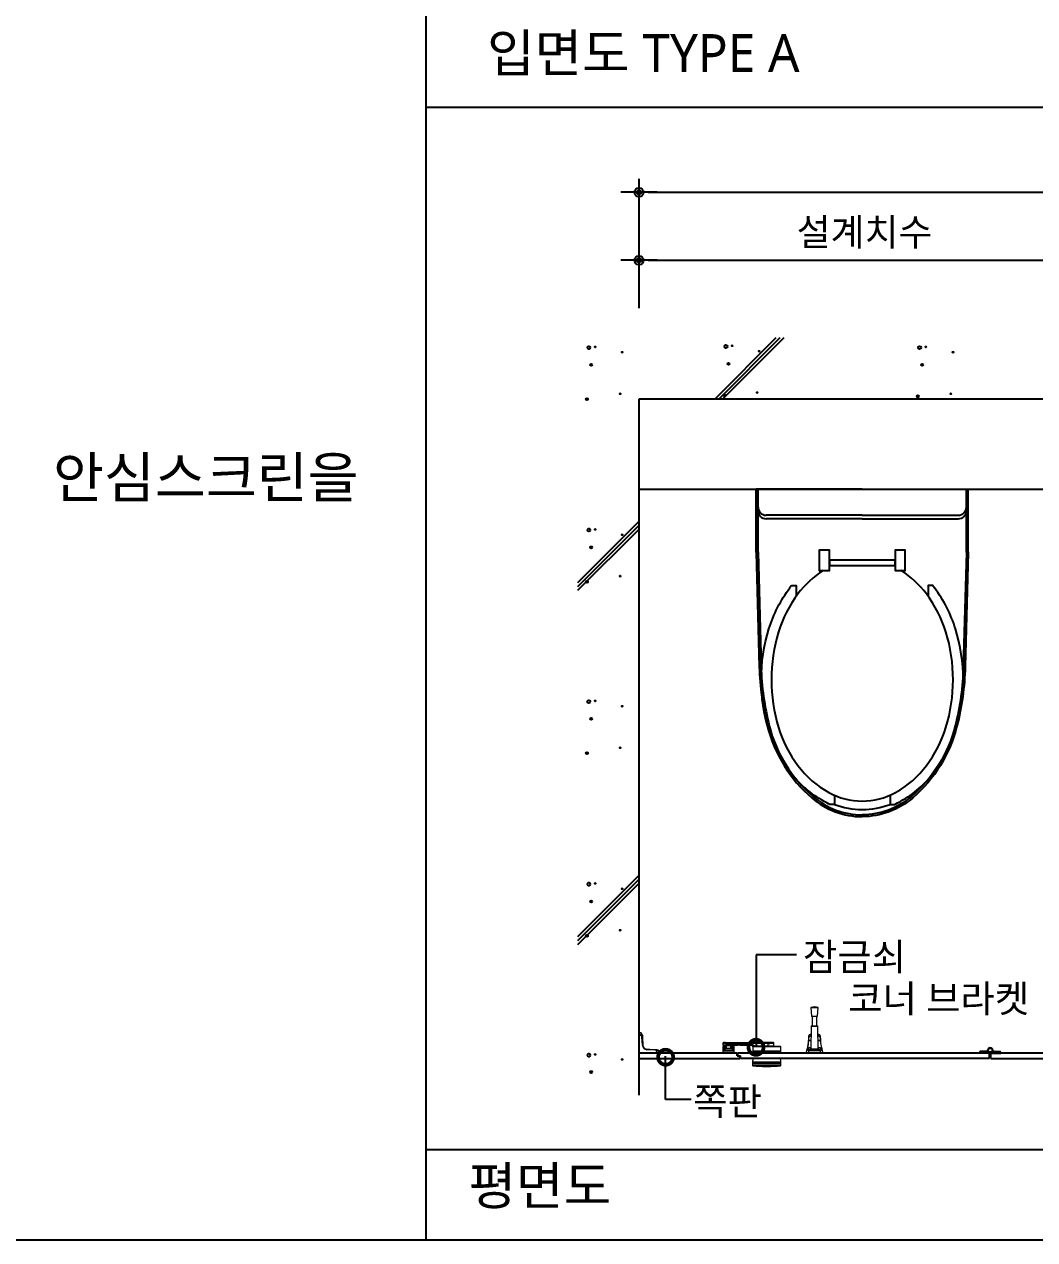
# Model space of a CAD drawing. Extents: x -255 to 8105, y -176 to 5714.
# Drawn here: x 2040 to 3160, y 2769 to 4116 of the extents above; entities that cross this region are included whole.
import ezdxf
from ezdxf.enums import TextEntityAlignment as Align

# ---------------------------------------------------------------- set-up
doc = ezdxf.new("R2010")
doc.units = 0
doc.header["$LTSCALE"] = 30
doc.layers.get('0').update_dxf_attribs({"linetype": 'CONTINUOUS'})
for name, color, linetype in [('0_toilet', 6, 'CONTINUOUS'), ('DIM', 7, 'CONTINUOUS'), ('jac text', 7, 'CONTINUOUS'), ('TIT', 3, 'CONTINUOUS'), ('경첩', 4, 'CONTINUOUS'), ('문자', 3, 'CONTINUOUS'), ('부자재', 4, 'CONTINUOUS'), ('옷걸이', 4, 'CONTINUOUS'), ('잠금쇠(회전형)', 4, 'CONTINUOUS'), ('치수', 1, 'CONTINUOUS'), ('해치', 8, 'CONTINUOUS')]:
    doc.layers.add(name, color=color, linetype=linetype)
doc.styles.add('MtXpl_Gulim', font='', dxfattribs={"height": 0.2})
doc.styles.add('돋움', font='malgun.ttf')
doc.styles.get('MtXpl_Gulim').set_extended_font_data('Gulim')

# ---------------------------------------------------------------- blocks, each defined once
blk = doc.blocks.new('_DOTSMALL')
at = {"color": 0, "linetype": 'ByBlock', "const_width": 0.5}
blk.add_lwpolyline([(-0.0625, 0, 1), (0.0625, 0, 1)], format="xyb", close=True, dxfattribs=at)
blk = doc.blocks.new('A$C63EC304E')
at = {"layer": '치수', "color": 1, "xscale": 2.5, "yscale": 2.5, "zscale": 2.5, "rotation": 234.3098741996962}
blk.add_blockref('_DOTSMALL', (0.31, 0.31), dxfattribs=at)
blk = doc.blocks.new('A$C2BC9653E')
at = {"layer": '치수', "xscale": 0.3333333333333333, "yscale": 0.3333333333333333, "zscale": 0.3333333333333333}
blk.add_blockref('A$C63EC304E', (0, 0), dxfattribs=at)
blk = doc.blocks.new('A$C7FC71301')
at = {"layer": '치수', "rotation": 180}
blk.add_blockref('A$C2BC9653E', (0.208, 0.208), dxfattribs=at)
blk = doc.blocks.new('A$C4A20372B')
at = {"layer": '치수'}
blk.add_blockref('A$C7FC71301', (0, 0), dxfattribs=at)
blk = doc.blocks.new('A$C566469F5')
at = {"layer": '치수'}
blk.add_blockref('A$C4A20372B', (0, 0), dxfattribs=at)
blk = doc.blocks.new('A$C7E317CD4')
at = {"layer": '해치', "xscale": 2, "yscale": 2, "zscale": 2}
blk.add_blockref('A$C566469F5', (0, 0), dxfattribs=at)
blk = doc.blocks.new('A$C601D7F27')
at = {"layer": '치수'}
blk.add_blockref('A$C7E317CD4', (0, 0), dxfattribs=at)
blk = doc.blocks.new('DIMDOT')
at = {"linetype": 'Continuous'}
blk.add_line((-2, 0), (2, 0), dxfattribs=at)
for radius in [0.5, 0.25]:
    blk.add_circle((0, 0), radius, dxfattribs=at)
blk = doc.blocks.new('UNI-01', base_point=(7634, 7239))
at = {"color": 8}
for p, q in [((10119.3, 10008), (10119.3, 12777.2)), ((10119.3, 11262.9), (13467.1, 11262.9)), ((10119.3, 10108), (12081.9, 10108)), ((7682.6, 10008), (13467.1, 10008))]:
    blk.add_line(p, q, dxfattribs=at)
for p, q in [((10355.4, 10168.1), (10355.4, 10939.8)), ((10355.4, 10939.8), (11855.4, 10939.8)), ((10355.4, 10839.8), (11855.4, 10839.8))]:
    blk.add_line(p, q)
at = {"layer": '0_toilet'}
for p, q in [((10464.2, 10214.8), (10355.4, 10214.8)), ((10464.2, 10211.8), (10464.2, 10214.8)), ((10464.2, 10211.8), (10468, 10211.8)), ((10743.9, 10214.8), (10465, 10214.8)), ((10465, 10211.8), (10465, 10214.8)), ((10467.2, 10208.8), (10467.2, 10211.8)), ((10468, 10208.8), (10468, 10211.8)), ((10743.9, 10208.8), (10743.9, 10214.8)), ((10969.3, 10214.8), (10745.4, 10214.8)), ((10745.4, 10208.8), (10745.4, 10214.8)), ((10355.4, 10208.8), (10467.2, 10208.8)), ((10743.9, 10208.8), (10468, 10208.8)), ((10745.4, 10208.8), (10972.3, 10208.8))]:
    blk.add_line(p, q, dxfattribs=at)
at = {"layer": 'DIM', "ltscale": 10}
for p, q in [((10355.4, 11040.3), (10355.4, 11183.7)), ((10365.4, 11168.7), (11845.4, 11168.7)), ((10355.4, 11040.3), (10355.4, 11108.4)), ((10365.4, 11093.4), (10845.4, 11093.4))]:
    blk.add_line(p, q, dxfattribs=at)
at = {"layer": '경첩', "color": 4, "linetype": 'Continuous', "lineweight": 15}
for p, q in [((10355.4, 10237.3), (10356.5, 10237.3)), ((10355.4, 10237.1), (10355.4, 10237.3)), ((10355.4, 10234.9), (10355.4, 10237.1)), ((10356.5, 10237.1), (10355.4, 10237.1)), ((10356.5, 10237.1), (10356.5, 10237.3)), ((10356.6, 10234.9), (10355.4, 10234.9)), ((10355.4, 10234.8), (10356.6, 10234.8)), ((10355.4, 10234.6), (10355.4, 10234.8)), ((10356.6, 10234.6), (10355.4, 10234.6)), ((10355.4, 10234.6), (10355.4, 10216.3)), ((10356.6, 10234.8), (10356.6, 10234.9)), ((10356.6, 10234.8), (10356.6, 10234.6)), ((10358.7, 10233.6), (10358.6, 10235.1)), ((10358.6, 10235.1), (10358.7, 10235.1)), ((10358.7, 10235.1), (10358.7, 10235.1)), ((10358.7, 10235.1), (10358.7, 10235.1)), ((10358.7, 10235.1), (10358.8, 10235.1)), ((10359.1, 10223.6), (10358.7, 10232.6)), ((10358.8, 10232.6), (10358.7, 10232.6)), ((10358.8, 10235.1), (10358.8, 10235.1)), ((10358.8, 10235.1), (10358.8, 10235.1)), ((10358.8, 10235.1), (10358.9, 10235.1)), ((10358.9, 10232.6), (10358.8, 10232.6)), ((10358.8, 10232.6), (10358.8, 10232.6)), ((10358.9, 10235.1), (10359, 10232.6)), ((10358.9, 10235.1), (10358.9, 10235.1)), ((10359, 10234.6), (10358.9, 10234.4)), ((10359.2, 10234), (10358.9, 10233.7)), ((10359, 10232.6), (10358.9, 10232.6)), ((10358.9, 10232.6), (10358.9, 10232.6)), ((10358.9, 10232.6), (10358.9, 10232.6)), ((10359.1, 10234.6), (10359, 10234.6)), ((10359, 10232.6), (10359.4, 10223.6)), ((10359, 10232.6), (10359, 10232.6)), ((10359, 10232.6), (10359, 10232.6)), ((10359.3, 10231.3), (10359, 10231)), ((10359.1, 10234.5), (10359.1, 10234.6)), ((10359.1, 10234.6), (10359.1, 10234.6)), ((10359.1, 10234.6), (10359.1, 10234.6)), ((10359.1, 10234.6), (10359.1, 10234.6)), ((10359.1, 10234.5), (10359.1, 10234.5)), ((10359.1, 10234.5), (10359.1, 10234.5)), ((10359.1, 10234.5), (10359.1, 10234.5)), ((10359.1, 10234.5), (10359.1, 10234.4)), ((10359.1, 10234.4), (10359.1, 10234.3)), ((10359.1, 10234.3), (10359.2, 10234.1)), ((10359.3, 10230.6), (10359.1, 10230.4)), ((10359.3, 10230.3), (10359.1, 10230)), ((10359.4, 10229.6), (10359.1, 10229.4)), ((10359.4, 10229.3), (10359.1, 10229)), ((10359.2, 10223.6), (10359.1, 10223.6)), ((10359.2, 10234.1), (10359.2, 10234)), ((10359.2, 10234), (10359.3, 10231.3)), ((10359.3, 10223.6), (10359.2, 10223.6)), ((10359.2, 10223.6), (10359.2, 10223.6)), ((10359.3, 10231.3), (10359.3, 10231.2)), ((10359.3, 10231.2), (10359.3, 10231)), ((10359.3, 10231), (10359.3, 10230.9)), ((10359.3, 10230.9), (10359.3, 10230.8)), ((10359.3, 10230.8), (10359.3, 10230.7)), ((10359.3, 10230.7), (10359.3, 10230.7)), ((10359.3, 10230.7), (10359.3, 10230.6)), ((10359.3, 10230.6), (10359.3, 10230.6)), ((10359.3, 10230.3), (10359.4, 10229.6)), ((10359.5, 10226.4), (10359.3, 10226.1)), ((10359.5, 10226.4), (10359.3, 10226.1)), ((10359.5, 10226), (10359.3, 10225.7)), ((10359.5, 10225.7), (10359.3, 10225.5)), ((10359.4, 10223.6), (10359.3, 10223.6)), ((10359.3, 10223.6), (10359.3, 10223.6)), ((10359.4, 10229.3), (10359.5, 10226.4)), ((10359.6, 10224.8), (10359.4, 10224.6)), ((10359.6, 10224.7), (10359.4, 10224.5)), ((10359.6, 10224.4), (10359.4, 10224.1)), ((10359.6, 10224.3), (10359.4, 10224)), ((10359.4, 10223.6), (10359.4, 10223.6)), ((10359.4, 10223.6), (10359.4, 10223.6)), ((10359.4, 10223.6), (10359.4, 10223.6)), ((10359.7, 10223.4), (10359.4, 10223.1)), ((10359.5, 10226.4), (10359.5, 10226)), ((10359.5, 10226.4), (10359.5, 10226.4)), ((10359.5, 10226.4), (10359.5, 10226.4)), ((10359.5, 10226), (10359.5, 10225.9)), ((10359.5, 10225.9), (10359.5, 10225.8)), ((10359.5, 10225.8), (10359.5, 10225.7)), ((10359.5, 10225.7), (10359.6, 10224.8)), ((10359.7, 10223.1), (10359.5, 10222.9)), ((10359.6, 10224.8), (10359.6, 10224.7)), ((10359.6, 10224.7), (10359.6, 10224.4)), ((10359.6, 10224.4), (10359.6, 10224.3)), ((10359.6, 10224.3), (10359.6, 10223.6)), ((10359.6, 10222.5), (10359.8, 10222.8)), ((10359.8, 10222.8), (10359.6, 10222.6)), ((10359.7, 10223.4), (10359.7, 10223.2)), ((10359.7, 10223.2), (10359.7, 10223.1)), ((10359.8, 10222.8), (10359.8, 10222.8)), ((10359.8, 10222.8), (10359.8, 10222.8)), ((10356.9, 10214.8), (10375.1, 10214.8)), ((10359.9, 10222.2), (10359.7, 10222)), ((10360.1, 10221.8), (10359.9, 10221.6)), ((10360.2, 10221.6), (10360, 10221.4)), ((10360.5, 10221.2), (10360.3, 10221)), ((10360.6, 10221), (10360.4, 10220.8)), ((10361.7, 10219.9), (10361.5, 10219.7)), ((10361.9, 10219.8), (10361.7, 10219.6)), ((10362.4, 10219.5), (10362.2, 10219.3)), ((10362.6, 10219.4), (10362.4, 10219.2)), ((10363.2, 10219.3), (10363, 10219)), ((10364.2, 10218.7), (10364.1, 10218.7)), ((10364.1, 10218.7), (10364.1, 10218.6)), ((10373.1, 10218.2), (10364.1, 10218.6)), ((10364.1, 10218.6), (10364.1, 10218.6)), ((10364.4, 10219.1), (10364.2, 10218.8)), ((10364.2, 10219.1), (10364.4, 10219.1)), ((10364.2, 10218.8), (10373.1, 10218.4)), ((10364.2, 10218.8), (10364.2, 10218.8)), ((10364.2, 10218.8), (10364.2, 10218.8)), ((10364.2, 10218.8), (10364.2, 10218.8)), ((10364.2, 10218.8), (10364.2, 10218.8)), ((10364.2, 10218.8), (10364.2, 10218.7)), ((10364.4, 10219.1), (10365.8, 10219)), ((10365.8, 10219), (10365.5, 10218.8)), ((10365.8, 10219), (10365.9, 10219)), ((10365.9, 10219), (10366, 10219)), ((10366, 10219), (10366.1, 10219)), ((10366.1, 10219), (10366.2, 10219)), ((10366.4, 10219), (10366.2, 10218.7)), ((10366.2, 10219), (10366.3, 10219)), ((10366.3, 10219), (10366.4, 10219)), ((10366.4, 10219), (10366.4, 10219)), ((10366.4, 10219), (10366.4, 10219)), ((10366.8, 10219), (10366.5, 10218.7)), ((10366.8, 10219), (10366.8, 10219)), ((10366.8, 10219), (10366.8, 10219)), ((10366.8, 10219), (10366.9, 10219)), ((10366.9, 10219), (10367, 10219)), ((10367, 10219), (10367.1, 10219)), ((10367.1, 10219), (10367.2, 10219)), ((10367.2, 10219), (10367.3, 10218.9)), ((10367.4, 10218.9), (10367.2, 10218.7)), ((10367.3, 10218.9), (10367.4, 10218.9)), ((10367.4, 10218.9), (10370.1, 10218.8)), ((10370.1, 10218.8), (10369.9, 10218.6)), ((10370.1, 10218.8), (10370.3, 10218.8)), ((10370.3, 10218.8), (10370.4, 10218.8)), ((10370.4, 10218.8), (10370.5, 10218.8)), ((10370.5, 10218.8), (10370.6, 10218.8)), ((10370.8, 10218.8), (10370.6, 10218.5)), ((10370.6, 10218.8), (10370.7, 10218.8)), ((10370.7, 10218.8), (10370.7, 10218.8)), ((10370.7, 10218.8), (10370.8, 10218.8)), ((10370.8, 10218.8), (10370.8, 10218.8)), ((10370.8, 10218.8), (10370.8, 10218.8)), ((10371.2, 10218.8), (10370.9, 10218.5)), ((10371.2, 10218.8), (10371.2, 10218.8)), ((10371.2, 10218.8), (10371.2, 10218.8)), ((10371.2, 10218.8), (10371.3, 10218.8)), ((10371.3, 10218.8), (10371.4, 10218.8)), ((10371.4, 10218.8), (10371.5, 10218.8)), ((10371.5, 10218.8), (10371.6, 10218.7)), ((10371.8, 10218.7), (10371.6, 10218.5)), ((10371.6, 10218.7), (10371.7, 10218.7)), ((10371.7, 10218.7), (10371.8, 10218.7)), ((10371.8, 10218.7), (10375, 10218.6)), ((10373.1, 10218.4), (10375.6, 10218.3)), ((10373.1, 10218.4), (10373.1, 10218.4)), ((10373.1, 10218.4), (10373.1, 10218.4)), ((10373.1, 10218.4), (10373.1, 10218.4)), ((10373.1, 10218.4), (10373.1, 10218.3)), ((10373.1, 10218.3), (10373.1, 10218.3)), ((10373.1, 10218.3), (10373.1, 10218.3)), ((10373.1, 10218.3), (10373.1, 10218.2)), ((10373.1, 10218.2), (10373.1, 10218.2)), ((10375.6, 10218.1), (10374.2, 10218.1)), ((10375.1, 10218.5), (10375, 10218.6)), ((10375.1, 10218.5), (10375, 10218.3)), ((10375.1, 10214.8), (10375.1, 10216.1)), ((10375.4, 10216.1), (10375.1, 10216.1)), ((10375.4, 10214.8), (10375.1, 10214.8)), ((10375.5, 10216.1), (10375.4, 10216.1)), ((10375.4, 10216.1), (10375.4, 10214.8)), ((10375.5, 10214.8), (10375.5, 10216.1)), ((10377.6, 10214.8), (10375.5, 10214.8)), ((10375.6, 10218.2), (10375.6, 10218.3)), ((10375.6, 10218.3), (10375.6, 10218.3)), ((10375.6, 10218.3), (10375.6, 10218.3)), ((10375.6, 10218.3), (10375.6, 10218.3)), ((10375.6, 10218.1), (10375.6, 10218.2)), ((10375.6, 10218.2), (10375.6, 10218.2)), ((10375.6, 10218.2), (10375.6, 10218.2)), ((10375.6, 10218.1), (10375.6, 10218.1)), ((10377.6, 10214.8), (10377.6, 10216)), ((10377.6, 10216), (10377.9, 10216)), ((10377.9, 10214.8), (10377.6, 10214.8)), ((10377.9, 10216), (10377.9, 10214.8))]:
    blk.add_line(p, q, dxfattribs=at)
for centre, radius, start, end in [((10356.5, 10235), 2.35, 2.6983, 90), ((10356.5, 10235), 2.1, 2.6983, 90), ((10356.6, 10232.5), 2.35, 2.6983, 90), ((10356.6, 10232.5), 2.1, 2.6983, 90), ((10364.4, 10223.8), 5.25, 182.6983, 267.3017), ((10364.4, 10223.8), 5, 182.6983, 267.3017), ((10364.4, 10223.8), 4.75, 182.6983, 185.9088), ((10364.4, 10223.8), 4.75, 188.6056, 193.1623), ((10364.4, 10223.8), 4.75, 193.2431, 199.766), ((10356.9, 10216.3), 1.5, 180, 270), ((10364.4, 10223.8), 4.75, 199.766, 204.9948), ((10364.4, 10223.8), 4.75, 208.1736, 214.3849), ((10364.4, 10223.8), 4.75, 214.3855, 217.4388), ((10364.4, 10223.8), 4.75, 217.4392, 235.6151), ((10364.4, 10223.8), 4.75, 235.6142, 238.7009), ((10364.4, 10223.8), 4.75, 238.7002, 245.0052), ((10364.4, 10223.8), 4.75, 248.2494, 255.0002), ((10364.4, 10223.8), 4.75, 255, 267.3017), ((10373, 10216.1), 2.35, 0, 87.3017), ((10373, 10216.1), 2.1, 0, 87.3017), ((10375.5, 10216), 2.35, 0, 87.3017), ((10375.5, 10216), 2.1, 0, 87.3017)]:
    blk.add_arc(centre, radius, start, end, dxfattribs=at)
at = {"layer": '부자재'}
for p, q in [((10602.8, 10839.8), (10485.3, 10839.8)), ((10485.3, 10769.8), (10485.3, 10839.8)), ((10487.4, 10769.8), (10487.4, 10839.8)), ((10602.8, 10839.8), (10720.4, 10839.8)), ((10718.3, 10769.8), (10718.3, 10839.8)), ((10720.4, 10769.8), (10720.4, 10839.8)), ((10602.8, 10810.8), (10496.4, 10810.8)), ((10602.8, 10806.9), (10496.4, 10806.9)), ((10602.8, 10810.8), (10709.3, 10810.8)), ((10602.8, 10806.9), (10709.3, 10806.9)), ((10733.2, 10215.7), (10733.2, 10214.8)), ((10743.8, 10214.8), (10733.2, 10214.8)), ((10740.9, 10216.9), (10733.7, 10216.4)), ((10734.4, 10215.9), (10734.4, 10214.8)), ((10744.6, 10215.4), (10744.6, 10214.6)), ((10744.9, 10214.6), (10744.6, 10214.6)), ((10744.9, 10215.4), (10744.9, 10214.6)), ((10745.4, 10214.9), (10745.4, 10214.8)), ((10745.4, 10214.8), (10756.4, 10214.8)), ((10747.6, 10217), (10755.8, 10216.4)), ((10755.1, 10215.9), (10755.1, 10214.8)), ((10756.4, 10215.7), (10756.4, 10214.8))]:
    blk.add_line(p, q, dxfattribs=at)
for points in [[(10485.3, 10770.1, 0.012538), (10485.3, 10769.7), (10488.7, 10643, 0.055395), (10497.8, 10576.9, 0.154276), (10546.9, 10497.6, 0.179504), (10602.8, 10476.8, 0.179504)], [(10487.4, 10770.1, 0.012538), (10487.4, 10769.8), (10490.8, 10643, 0.055395), (10499.8, 10577.4, 0.154276), (10548.3, 10499.2, 0.179504), (10602.8, 10478.9, 0.179504)], [(10720.4, 10770.1, -0.012538), (10720.4, 10769.7), (10717, 10643, -0.055395), (10707.9, 10576.9, -0.154276), (10658.8, 10497.6, -0.179504), (10602.8, 10476.8, -0.179504)], [(10718.3, 10770.1, -0.012538), (10718.3, 10769.8), (10714.9, 10643, -0.055395), (10705.9, 10577.4, -0.154276), (10657.4, 10499.2, -0.179504), (10602.8, 10478.9, -0.179504)], [(10559.6, 10749.7, 0.089162), (10531.6, 10723.6, 0.085733), (10510.1, 10681.5, 0.075373), (10502.1, 10628.5, 0.075373), (10510.1, 10575.5, 0.085733), (10531.6, 10533.4, 0.106084), (10565.9, 10503.5, 0.126931), (10602.8, 10494, 0.126931), (10639.8, 10503.5, 0.106084), (10674.1, 10533.4, 0.085733), (10695.6, 10575.5, 0.075373), (10703.6, 10628.5, 0.075373), (10695.6, 10681.5, 0.085733), (10674.1, 10723.6, 0.089162), (10646, 10749.7)], [(10572, 10500.5), (10572, 10490.4), (10567.1, 10490.4, -0.021185), (10560.5, 10493.7, -0.106084), (10522.6, 10526.7, -0.085733), (10499.4, 10572.1, -0.075373), (10490.9, 10628.5, -0.075373), (10499.4, 10684.8, -0.085733), (10522.6, 10730.3, -0.007337), (10524.8, 10733.1), (10529.7, 10733.1), (10529.7, 10720.9)], [(10633.7, 10500.5), (10633.7, 10490.4), (10638.6, 10490.4, 0.021185), (10645.2, 10493.7, 0.106084), (10683.1, 10526.7, 0.085733), (10706.3, 10572.1, 0.075373), (10714.8, 10628.5, 0.075373), (10706.3, 10684.8, 0.085733), (10683.1, 10730.3, 0.007337), (10680.9, 10733.1), (10676, 10733.1), (10676, 10720.9)], [(10572, 10490.4, 0.090214), (10602.8, 10484.8, 0.090214), (10633.7, 10490.4, 0.106084)]]:
    blk.add_lwpolyline(points, format="xyb", dxfattribs=at)
blk.add_lwpolyline([(10566.4, 10760.9), (10566.4, 10772.1), (10555.2, 10772.1), (10555.2, 10749.7), (10566.4, 10749.7), (10566.4, 10760.9), (10566.4, 10755.3), (10639.3, 10755.3), (10639.3, 10760.9), (10639.3, 10749.7), (10650.5, 10749.7), (10650.5, 10772.1), (10639.3, 10772.1), (10639.3, 10760.9), (10566.4, 10760.9), (10566.4, 10772.1)], dxfattribs=at)
at = {"layer": '부자재', "color": 1}
blk.add_circle((10744.8, 10218), 2.34, dxfattribs=at)
at = {"layer": '부자재'}
for centre, radius, start, end in [((10496.4, 10819.8), 9, 180, 270), ((10496.4, 10815.9), 9, 180, 270), ((10709.3, 10819.8), 9, 270, 0), ((10709.3, 10815.9), 9, 270, 0), ((10733.9, 10215.7), 0.7, 101.7765, 181.6712), ((10735.3, 10215.7), 0.884, 113.4077, 164.5497), ((10740.9, 10218.2), 1.29, 272.9231, 352.4724), ((10744.8, 10218), 2.62, 270, 180), ((10745.1, 10213.8), 1.65, 102.5267, 141.5475), ((10744.4, 10213.8), 1.65, 43.1003, 77.4733), ((10744.9, 10217.7), 2.86, 280.084, 345.9792), ((10748.7, 10218.2), 1.29, 187.5276, 267.0769), ((10754.2, 10215.7), 0.884, 15.4503, 67.3004), ((10755.7, 10215.7), 0.7, 358.3288, 78.2235)]:
    blk.add_arc(centre, radius, start, end, dxfattribs=at)
at = {"layer": '옷걸이', "lineweight": 15}
for p, q in [((10546, 10265.2), (10546.7, 10255.7)), ((10546, 10265.2), (10554, 10265.2)), ((10553.2, 10255.7), (10554, 10265.2)), ((10546.7, 10255.7), (10553.2, 10255.7)), ((10547.5, 10255.7), (10547.5, 10244.8)), ((10552.5, 10244.8), (10552.5, 10255.7)), ((10546.2, 10244.6), (10546, 10219.3)), ((10553.7, 10244.6), (10546.2, 10244.6)), ((10546.5, 10244.8), (10550, 10244.8)), ((10550, 10244.8), (10553.5, 10244.8)), ((10554, 10219.3), (10553.7, 10244.6)), ((10543.4, 10228.4), (10543.4, 10228.4)), ((10543.4, 10228.4), (10543.4, 10228.4)), ((10543.4, 10228.4), (10543.4, 10228.4)), ((10543.4, 10228.4), (10543.5, 10228.4)), ((10543.5, 10228.4), (10543.5, 10228.4)), ((10543.5, 10228.4), (10543.5, 10228.4)), ((10543.5, 10228.4), (10543.6, 10228.4)), ((10543.7, 10234.4), (10543.6, 10234.1)), ((10543.7, 10234.3), (10543.6, 10234.1)), ((10543.6, 10234.1), (10543.6, 10233.8)), ((10543.6, 10234.1), (10543.6, 10233.8)), ((10543.6, 10233.8), (10543.6, 10233.8)), ((10543.6, 10233.8), (10543.6, 10233.7)), ((10543.6, 10232.5), (10543.7, 10232.8)), ((10543.6, 10232.2), (10543.6, 10232.5)), ((10546.1, 10228.4), (10543.6, 10228.4)), ((10543.6, 10228.4), (10543.6, 10228.4)), ((10543.9, 10234.6), (10543.7, 10234.4)), ((10543.8, 10234.5), (10543.7, 10234.3)), ((10543.7, 10232.8), (10543.9, 10233)), ((10543.7, 10229.1), (10546.1, 10229.1)), ((10544, 10234.7), (10543.8, 10234.5)), ((10543.9, 10232.5), (10543.8, 10232.3)), ((10543.8, 10232.3), (10543.8, 10232)), ((10544.2, 10234.8), (10543.9, 10234.6)), ((10543.9, 10233), (10544.1, 10233.2)), ((10544.1, 10232.7), (10543.9, 10232.5)), ((10544.2, 10234.9), (10544, 10234.7)), ((10544.1, 10233.2), (10544.4, 10233.4)), ((10544.3, 10232.9), (10544.1, 10232.7)), ((10544.5, 10235.1), (10544.2, 10234.9)), ((10544.5, 10235), (10544.2, 10234.8)), ((10544.6, 10233.1), (10544.3, 10232.9)), ((10544.4, 10233.4), (10544.7, 10233.6)), ((10544.7, 10235.2), (10544.5, 10235.1)), ((10544.8, 10235.2), (10544.5, 10235)), ((10544.9, 10233.3), (10544.6, 10233.1)), ((10545, 10235.3), (10544.7, 10235.2)), ((10544.7, 10233.6), (10545.1, 10233.7)), ((10545.2, 10235.3), (10544.8, 10235.2)), ((10545.2, 10233.4), (10544.9, 10233.3)), ((10545.3, 10235.4), (10545, 10235.3)), ((10545.1, 10233.7), (10545.5, 10233.8)), ((10545.6, 10235.3), (10545.2, 10235.3)), ((10545.6, 10233.4), (10545.2, 10233.4)), ((10545.7, 10235.4), (10545.3, 10235.4)), ((10545.5, 10233.8), (10546.1, 10233.8)), ((10546.1, 10235.4), (10545.6, 10235.3)), ((10546.1, 10233.5), (10545.6, 10233.4)), ((10546, 10235.5), (10545.7, 10235.4)), ((10546.1, 10235.4), (10546, 10235.5)), ((10546.2, 10235.5), (10546.1, 10235.5)), ((10546.1, 10235.5), (10546.1, 10235.4)), ((10546.2, 10235.4), (10546.1, 10235.4)), ((10546.1, 10233.8), (10546.1, 10233.5)), ((10546.1, 10233.8), (10546.1, 10233.8)), ((10546.1, 10233.5), (10546.1, 10233.5)), ((10553.9, 10235.5), (10553.8, 10235.5)), ((10553.9, 10235.4), (10553.8, 10235.4)), ((10553.8, 10233.8), (10553.9, 10233.8)), ((10553.9, 10233.5), (10553.8, 10233.5)), ((10553.9, 10235.5), (10553.9, 10235.4)), ((10554.2, 10235.4), (10553.9, 10235.4)), ((10554, 10235.4), (10553.9, 10235.4)), ((10553.9, 10233.8), (10553.9, 10233.5)), ((10553.9, 10233.8), (10554.3, 10233.8)), ((10554.3, 10233.5), (10553.9, 10233.5)), ((10553.9, 10229.1), (10556.2, 10229.1)), ((10556.3, 10228.4), (10553.9, 10228.4)), ((10554.5, 10235.3), (10554, 10235.4)), ((10554.5, 10235.4), (10554.2, 10235.4)), ((10554.3, 10233.8), (10554.7, 10233.7)), ((10554.6, 10233.4), (10554.3, 10233.5)), ((10554.8, 10235.3), (10554.5, 10235.4)), ((10554.9, 10235.2), (10554.5, 10235.3)), ((10555, 10233.3), (10554.6, 10233.4)), ((10554.7, 10233.7), (10555.1, 10233.6)), ((10555.1, 10235.2), (10554.8, 10235.3)), ((10555.3, 10235.1), (10554.9, 10235.2)), ((10555.3, 10233.2), (10555, 10233.3)), ((10555.4, 10235.1), (10555.1, 10235.2)), ((10555.1, 10233.6), (10555.5, 10233.5)), ((10555.6, 10234.9), (10555.3, 10235.1)), ((10555.6, 10233), (10555.3, 10233.2)), ((10555.7, 10235), (10555.4, 10235.1)), ((10555.5, 10233.5), (10555.8, 10233.3)), ((10555.9, 10234.7), (10555.6, 10234.9)), ((10555.8, 10232.8), (10555.6, 10233)), ((10555.9, 10234.8), (10555.7, 10235)), ((10555.8, 10233.3), (10556, 10233.1)), ((10556, 10232.6), (10555.8, 10232.8)), ((10556.1, 10234.6), (10555.9, 10234.8)), ((10556.1, 10234.5), (10555.9, 10234.7)), ((10556, 10233.1), (10556.2, 10232.8)), ((10556.1, 10232.3), (10556, 10232.6)), ((10556.2, 10234.4), (10556.1, 10234.6)), ((10556.3, 10234.3), (10556.1, 10234.5)), ((10556.1, 10232), (10556.1, 10232.3)), ((10556.3, 10234.2), (10556.2, 10234.4)), ((10556.2, 10232.8), (10556.3, 10232.6)), ((10556.4, 10234), (10556.3, 10234.3)), ((10556.4, 10234), (10556.3, 10234.2)), ((10556.3, 10232.6), (10556.4, 10232.2)), ((10556.4, 10228.4), (10556.3, 10228.4)), ((10556.4, 10233.7), (10556.4, 10234)), ((10556.4, 10233.7), (10556.4, 10234)), ((10556.4, 10233.7), (10556.4, 10233.7)), ((10556.5, 10228.4), (10556.4, 10228.4)), ((10556.4, 10228.4), (10556.4, 10228.4)), ((10556.6, 10228.4), (10556.5, 10228.4)), ((10556.5, 10228.4), (10556.5, 10228.4)), ((10556.5, 10228.4), (10556.5, 10228.4)), ((10556.5, 10228.4), (10556.5, 10228.4)), ((10556.6, 10228.4), (10556.6, 10228.4)), ((10540.5, 10214.8), (10541.3, 10217.4)), ((10542.9, 10214.8), (10540.5, 10214.8)), ((10541.3, 10217.4), (10541.3, 10217.4)), ((10541.3, 10217.4), (10541.3, 10217.4)), ((10542, 10220), (10542, 10220)), ((10542, 10220), (10542, 10220)), ((10542.3, 10218.2), (10542.2, 10218.2)), ((10542.3, 10218.2), (10542.2, 10218.2)), ((10542.2, 10218.2), (10542.2, 10218.1)), ((10543.7, 10220.2), (10542.3, 10220.2)), ((10543.7, 10220.2), (10542.3, 10220.2)), ((10542.3, 10220.2), (10542.3, 10220.2)), ((10542.3, 10220.2), (10542.3, 10220.2)), ((10542.3, 10218.2), (10542.3, 10218.1)), ((10542.3, 10218.2), (10542.3, 10218.2)), ((10542.3, 10218.2), (10542.3, 10218.2)), ((10542.3, 10218.1), (10542.3, 10218.1)), ((10557.7, 10218.1), (10542.3, 10218.1)), ((10542.3, 10218.1), (10542.3, 10218.1)), ((10543.7, 10217.4), (10542.9, 10214.8)), ((10557.1, 10214.8), (10542.9, 10214.8)), ((10543.7, 10219.7), (10543.7, 10220.2)), ((10543.7, 10217.4), (10543.7, 10218.1)), ((10543.7, 10218.1), (10556.3, 10218.1)), ((10556.3, 10217.4), (10543.7, 10217.4)), ((10544.1, 10218.1), (10543.8, 10218.2)), ((10543.8, 10218.2), (10543.8, 10218.2)), ((10543.8, 10218.2), (10543.9, 10218.2)), ((10543.9, 10218.2), (10544.1, 10218.3)), ((10544.1, 10218.3), (10544.2, 10218.3)), ((10544.5, 10218.1), (10544.1, 10218.1)), ((10545.4, 10220.6), (10544.2, 10220.5)), ((10554.8, 10219.3), (10545.2, 10219.3)), ((10546, 10220.6), (10545.4, 10220.6)), ((10554.2, 10220.6), (10553.9, 10220.6)), ((10555.8, 10220.5), (10554.2, 10220.6)), ((10555.7, 10218.1), (10555.2, 10218.1)), ((10555.7, 10218.3), (10556, 10218.2)), ((10556, 10218.1), (10555.7, 10218.1)), ((10556, 10218.2), (10556.2, 10218.2)), ((10556.2, 10218.2), (10556, 10218.1)), ((10557.7, 10220.2), (10556.2, 10220.2)), ((10556.2, 10220.2), (10556.3, 10219.7)), ((10557.7, 10220.2), (10556.2, 10220.2)), ((10556.2, 10218.2), (10556.2, 10218.2)), ((10556.3, 10217.4), (10556.3, 10218.1)), ((10557.1, 10214.8), (10556.3, 10217.4)), ((10559.5, 10214.8), (10557.1, 10214.8)), ((10557.8, 10218.1), (10557.7, 10218.2)), ((10557.8, 10218.1), (10557.7, 10218.2)), ((10557.7, 10218.1), (10557.7, 10218.2)), ((10557.7, 10218.2), (10557.7, 10218.2)), ((10557.7, 10218.2), (10557.7, 10218.2)), ((10557.7, 10218.1), (10557.7, 10218.1)), ((10557.7, 10218.1), (10557.7, 10218.1)), ((10558.6, 10217.4), (10559.5, 10214.8)), ((10558.6, 10217.4), (10558.6, 10217.4)), ((10558.6, 10217.4), (10558.6, 10217.4))]:
    blk.add_line(p, q, dxfattribs=at)
for centre, radius, start, end in [((10550, 10254.9), 11, 68.7607, 111.2393), ((10546.5, 10244.6), 0.25, 90, 179.5), ((10553.5, 10244.6), 0.25, 0.5, 90), ((10490.8, 10232.6), 52.8, 346.2317, 355.4136), ((10490.8, 10232.6), 53, 346.5097, 355.4136), ((10490.8, 10232.6), 52.8, 355.4136, 356.451), ((10490.8, 10232.6), 52.8, 356.4511, 359.6096), ((10543.7, 10229.3), 0.23, 185.4574, 275.1888), ((10490.8, 10232.6), 52.8, 359.6096, 1.2369), ((10543.8, 10232.3), 0.227, 188.2087, 276.392), ((10509.7, 10231.8), 34.1, 354.2736, 355.5668), ((10490.8, 10232.4), 53, 356.4511, 359.6096), ((10490.8, 10234.2), 55.3, 359.6189, 1.2073), ((10609.2, 10234.2), 55.3, 178.7927, 180.3811), ((10556.2, 10232.3), 0.227, 263.608, 351.7913), ((10609.2, 10232.4), 53, 180.3904, 183.5489), ((10556.3, 10229.3), 0.23, 264.8112, 354.5426), ((10590.2, 10231.8), 34.1, 184.4333, 185.7264), ((10609.2, 10232.6), 53, 184.5864, 193.4903), ((10609.2, 10232.6), 52.8, 178.7631, 180.3904), ((10609.2, 10232.6), 52.8, 180.3904, 183.5489), ((10609.2, 10232.6), 52.8, 183.5489, 184.5865), ((10609.2, 10232.6), 52.8, 184.5864, 193.7683), ((10492, 10232.2), 51.5, 343.2376, 346.2577), ((10542.4, 10217), 1.17, 101.397, 160.6752), ((10542.3, 10217.1), 1, 89.9937, 161.8081), ((10492.4, 10232.4), 51.3, 343.5226, 346.2377), ((10542.3, 10220), 0.25, 90.2728, 166.2395), ((10542.3, 10220), 0.247, 89.2585, 165.9158), ((10541.9, 10220), 1.81, 282.0607, 352.5143), ((10541.7, 10220.4), 2.24, 284.8265, 3.5932), ((10544.1, 10220.2), 0.376, 79.9393, 150.5456), ((10544, 10220.2), 0.248, 89.5881, 179.723), ((10544.1, 10220.2), 0.307, 84.7786, 118.9817), ((10543.8, 10219.6), 1.43, 284.1057, 346.9245), ((10550.1, 10619.2), 401.1, 269.1968, 270.7316), ((10556.2, 10219.6), 1.44, 193.1186, 255.9655), ((10555.9, 10220.1), 0.4, 32.0092, 97.8083), ((10555.8, 10220.3), 0.271, 58.6344, 97.6053), ((10558.2, 10220.4), 2.24, 176.3909, 255.1894), ((10556, 10220.2), 0.248, 0.277, 90.4119), ((10558.1, 10219.9), 1.8, 186.7864, 258.2605), ((10557.7, 10220), 0.25, 13.7617, 89.4531), ((10557.7, 10220), 0.247, 14.0842, 90.7415), ((10607.4, 10232.4), 51.2, 193.7584, 196.469), ((10557.7, 10217.1), 1, 18.1919, 90.0063), ((10557.5, 10217), 1.16, 19.2937, 79.3942), ((10608.1, 10232.3), 51.7, 193.7493, 196.7564)]:
    blk.add_arc(centre, radius, start, end, dxfattribs=at)
at = {"layer": '잠금쇠(회전형)', "linetype": 'Continuous', "lineweight": 15}
for p, q in [((10448.5, 10225.9), (10448.5, 10223.4)), ((10448.5, 10223.4), (10451.8, 10223.4)), ((10450.8, 10226.4), (10449, 10226.4)), ((10450.9, 10226.4), (10450.8, 10226.4)), ((10450.8, 10226.4), (10450.8, 10226.4)), ((10451.1, 10226.4), (10450.9, 10226.4)), ((10451.4, 10226.4), (10451.1, 10226.4)), ((10451.8, 10226.3), (10451.4, 10226.4)), ((10452.3, 10226.3), (10451.8, 10226.3)), ((10451.8, 10223.4), (10451.8, 10223.4)), ((10452.2, 10222.9), (10452.2, 10220.1)), ((10452.8, 10226.3), (10452.3, 10226.3)), ((10453.4, 10226.2), (10452.8, 10226.3)), ((10454.1, 10226.2), (10453.4, 10226.2)), ((10454.7, 10226.2), (10454.1, 10226.2)), ((10477.2, 10226.2), (10454.7, 10226.2)), ((10477.2, 10226.2), (10454.7, 10226.2)), ((10454.7, 10226.2), (10454.7, 10226.2)), ((10454.7, 10226), (10498.7, 10226)), ((10454.7, 10225.5), (10454.7, 10226)), ((10454.7, 10225.5), (10454.7, 10223.9)), ((10498.7, 10225.5), (10454.7, 10225.5)), ((10481.2, 10223.9), (10454.7, 10223.9)), ((10457.2, 10220.1), (10457.2, 10222.9)), ((10457.7, 10223.4), (10465, 10223.4)), ((10467, 10223.4), (10479.9, 10223.4)), ((10477.2, 10226.2), (10477.2, 10226.2)), ((10479.9, 10223.4), (10479.9, 10223.4)), ((10504.5, 10226.4), (10481.1, 10226.4)), ((10482.8, 10222.4), (10482.8, 10222.6)), ((10483.6, 10222.4), (10483.6, 10222.9)), ((10483.6, 10222.9), (10498.7, 10222.9)), ((10498.7, 10226), (10498.7, 10225.5)), ((10498.7, 10222.9), (10498.7, 10225.5)), ((10498.7, 10222.4), (10498.7, 10222.9)), ((10498.7, 10222.9), (10505, 10222.9)), ((10505, 10222.9), (10505, 10225.9)), ((10448.5, 10221.8), (10448.5, 10214.8)), ((10448.9, 10221.8), (10448.5, 10221.8)), ((10448.5, 10214.8), (10461, 10214.8)), ((10448.9, 10216.8), (10448.9, 10221.8)), ((10448.9, 10221.8), (10449.4, 10221.8)), ((10460.6, 10216.8), (10448.9, 10216.8)), ((10449, 10222.3), (10449.4, 10222.3)), ((10449.4, 10221.8), (10449.4, 10222.3)), ((10449.4, 10222.3), (10451.2, 10222.3)), ((10449.4, 10221.8), (10449.4, 10217.3)), ((10451.2, 10221.8), (10449.4, 10221.8)), ((10449.4, 10217.3), (10449.5, 10217.3)), ((10449.5, 10221.3), (10451.2, 10221.3)), ((10449.5, 10217.3), (10449.5, 10221.3)), ((10450, 10220.8), (10449.5, 10221.3)), ((10449.5, 10217.3), (10449.6, 10217.3)), ((10449.6, 10217.3), (10459.9, 10217.3)), ((10450, 10220.8), (10450, 10217.3)), ((10451.2, 10220.8), (10450, 10220.8)), ((10450.5, 10219.8), (10450.5, 10218.3)), ((10457.6, 10219.8), (10450.5, 10219.8)), ((10450.5, 10218.3), (10457.6, 10218.3)), ((10450.7, 10220.1), (10457.5, 10220.1)), ((10457.5, 10218.1), (10450.7, 10218.1)), ((10451.2, 10221.8), (10451.2, 10222.3)), ((10451.2, 10222.3), (10452.2, 10222.3)), ((10451.2, 10221.3), (10451.2, 10221.8)), ((10451.7, 10221.8), (10451.2, 10221.8)), ((10451.2, 10221.3), (10451.2, 10220.8)), ((10451.2, 10221.3), (10451.7, 10221.3)), ((10452.2, 10220.8), (10451.2, 10220.8)), ((10451.7, 10221.8), (10451.7, 10221.3)), ((10452.2, 10221.8), (10451.7, 10221.8)), ((10451.7, 10221.3), (10452.2, 10221.3)), ((10457.2, 10222.3), (10458.2, 10222.3)), ((10457.7, 10221.8), (10457.2, 10221.8)), ((10457.2, 10221.3), (10457.7, 10221.3)), ((10458.2, 10220.8), (10457.2, 10220.8)), ((10457.5, 10220.1), (10458.7, 10220.1)), ((10458.7, 10218.1), (10457.5, 10218.1)), ((10459, 10219.8), (10457.6, 10219.8)), ((10457.6, 10218.3), (10459, 10218.3)), ((10458.2, 10221.8), (10457.7, 10221.8)), ((10457.7, 10221.3), (10457.7, 10221.8)), ((10457.7, 10221.3), (10458.2, 10221.3)), ((10458.2, 10222.3), (10458.2, 10221.8)), ((10458.2, 10222.3), (10460.1, 10222.3)), ((10460.1, 10221.8), (10458.2, 10221.8)), ((10458.2, 10221.8), (10458.2, 10221.3)), ((10458.2, 10221.3), (10460, 10221.3)), ((10458.2, 10221.3), (10458.2, 10220.8)), ((10459.5, 10220.8), (10458.2, 10220.8)), ((10459, 10218.3), (10459, 10219.8)), ((10460, 10221.3), (10459.5, 10220.8)), ((10459.5, 10217.3), (10459.5, 10220.8)), ((10459.9, 10217.3), (10460, 10217.3)), ((10460, 10221.3), (10460, 10217.3)), ((10460, 10217.3), (10460.1, 10217.3)), ((10460.1, 10222.3), (10460.1, 10221.8)), ((10460.1, 10222.3), (10460.5, 10222.3)), ((10460.1, 10217.3), (10460.1, 10221.8)), ((10460.1, 10221.8), (10460.6, 10221.8)), ((10460.6, 10221.8), (10460.6, 10216.8)), ((10461, 10221.8), (10460.6, 10221.8)), ((10461, 10214.8), (10461, 10221.8)), ((10481.5, 10221.8), (10481.5, 10216.9)), ((10512.5, 10216.9), (10481.5, 10216.9)), ((10481.5, 10216.8), (10481.5, 10215.1)), ((10481.5, 10216.8), (10512.5, 10216.8)), ((10481.5, 10215.1), (10512.5, 10215.1)), ((10512.2, 10214.8), (10481.7, 10214.8)), ((10512.5, 10221.9), (10482.9, 10221.9)), ((10483.6, 10222.4), (10512, 10222.4)), ((10489.2, 10216.9), (10489.2, 10216.8)), ((10504.7, 10216.8), (10504.7, 10216.9)), ((10509.4, 10216.8), (10509.4, 10216.9)), ((10511.5, 10216.8), (10511.5, 10216.9)), ((10511.5, 10216.8), (10511.5, 10216.9)), ((10512.5, 10216.9), (10512.5, 10221.9)), ((10512.5, 10215.1), (10512.5, 10216.8)), ((10481.2, 10204.8), (10481.2, 10203.8)), ((10512.7, 10204.8), (10481.2, 10204.8)), ((10512.7, 10203.8), (10481.2, 10203.8)), ((10481.2, 10202.8), (10481.2, 10201.3)), ((10512.7, 10202.8), (10481.2, 10202.8)), ((10481.2, 10201.3), (10497, 10201.3)), ((10512.2, 10203.3), (10481.7, 10203.3)), ((10512.2, 10203.3), (10481.7, 10203.3)), ((10497, 10200.8), (10481.7, 10200.8)), ((10512, 10208.7), (10482, 10208.7)), ((10482.1, 10208.8), (10497, 10208.8)), ((10484.9, 10200.5), (10509.1, 10200.5)), ((10484.9, 10200.5), (10497, 10200.5)), ((10508.8, 10200.5), (10485.2, 10200.5)), ((10491.3, 10200.3), (10491.1, 10200.3)), ((10491.1, 10200.3), (10491.1, 10200.3)), ((10491.1, 10200.3), (10491.1, 10200.3)), ((10491.1, 10200.3), (10491.2, 10200.3)), ((10491.2, 10200.3), (10491.3, 10200.3)), ((10491.3, 10200.3), (10491.4, 10200.3)), ((10491.4, 10200.3), (10502.6, 10200.3)), ((10494.3, 10200.2), (10494.3, 10200.3)), ((10494.8, 10200.1), (10499.2, 10200.1)), ((10494.8, 10200.1), (10499.2, 10200.1)), ((10495.2, 10200.3), (10495.2, 10200.2)), ((10495.2, 10200.2), (10498.8, 10200.2)), ((10495.2, 10200.1), (10495.2, 10200.2)), ((10495.2, 10200.2), (10495.2, 10200.2)), ((10495.2, 10200.2), (10495.2, 10200.2)), ((10498.7, 10200.1), (10495.2, 10200.1)), ((10495.2, 10200.1), (10495.2, 10200.1)), ((10495.2, 10200.1), (10495.2, 10200.1)), ((10495.2, 10200.1), (10495.2, 10200.1)), ((10495.2, 10200.1), (10495.2, 10200.1)), ((10495.2, 10200.1), (10495.2, 10200.1)), ((10497, 10208.8), (10511.9, 10208.8)), ((10497, 10201.3), (10512.7, 10201.3)), ((10512.3, 10200.8), (10497, 10200.8)), ((10497, 10200.5), (10509.1, 10200.5)), ((10498.7, 10200.1), (10498.8, 10200.1)), ((10498.8, 10200.2), (10498.8, 10200.3)), ((10498.8, 10200.1), (10498.8, 10200.2)), ((10498.8, 10200.2), (10498.8, 10200.2)), ((10498.8, 10200.2), (10498.8, 10200.2)), ((10498.8, 10200.1), (10498.8, 10200.1)), ((10498.8, 10200.1), (10498.8, 10200.1)), ((10498.8, 10200.1), (10498.8, 10200.1)), ((10498.8, 10200.1), (10498.8, 10200.1)), ((10499.7, 10200.3), (10499.7, 10200.2)), ((10502.6, 10200.3), (10502.7, 10200.3)), ((10502.7, 10200.3), (10502.8, 10200.3)), ((10502.8, 10200.3), (10502.7, 10200.3)), ((10502.8, 10200.3), (10502.9, 10200.3)), ((10502.9, 10200.3), (10502.8, 10200.3)), ((10502.9, 10200.3), (10502.9, 10200.3)), ((10512.7, 10203.8), (10512.7, 10204.8)), ((10512.7, 10201.3), (10512.7, 10202.8))]:
    blk.add_line(p, q, dxfattribs=at)
for centre, radius, start, end in [((10449, 10225.9), 0.5, 90, 180), ((10454.8, 10271.9), 46.4, 262.2082, 269.9516), ((10454.8, 10184), 39.9, 90.0704, 99.0775), ((10454.8, 10264.8), 38.9, 261.4299, 269.9411), ((10454.7, 10183.2), 40.4, 85.7371, 94.238), ((10451.7, 10222.9), 0.5, 0.4364, 88.0475), ((10454.7, 10195.3), 27.7, 84.8219, 95.1479), ((10457.7, 10222.9), 0.5, 89.9688, 179.9724), ((10466, 10184.1), 39.3, 88.5426, 91.4397), ((10477.2, 10265.8), 39.6, 270.014, 275.6703), ((10472.5, 10244.4), 22.3, 289.4853, 292.988), ((10479.9, 10221.9), 1.56, 359.595, 89.9503), ((10481.3, 10222.4), 1.54, 8.6008, 92.9035), ((10483.6, 10221.7), 1.18, 89.4884, 132.259), ((10498.7, 10264.8), 38.8, 270.0516, 278.5774), ((10498.7, 10271.8), 46.3, 270.0429, 277.7974), ((10504.5, 10225.9), 0.5, 0, 90), ((10505.5, 10222.9), 0.5, 180, 270), ((10449, 10221.8), 0.5, 90, 180), ((10449.4, 10221.8), 0.485, 91.9622, 181.8362), ((10449.7, 10216.5), 0.816, 110.8265, 158.264), ((10450.7, 10219.8), 0.25, 90, 180), ((10450.7, 10218.3), 0.25, 180, 270), ((10451.2, 10221.8), 0.5, 0, 90), ((10451.2, 10221.3), 0.5, 270, 0), ((10458.2, 10221.8), 0.5, 90, 180), ((10458.2, 10221.3), 0.5, 180, 270), ((10458.7, 10219.8), 0.25, 0, 90), ((10458.7, 10218.3), 0.25, 270, 0), ((10460.1, 10221.8), 0.485, 358.1638, 88.0378), ((10459.8, 10216.5), 0.816, 21.736, 69.1735), ((10460.5, 10221.8), 0.5, 0, 90), ((10503.4, 10174.2), 52.5, 113.1385, 114.7084), ((10481.7, 10215.1), 0.25, 180, 270), ((10484.5, 10222.6), 1.69, 184.5827, 202.3275), ((10483.5, 10221.8), 0.588, 82.6337, 171.8516), ((10512, 10221.9), 0.5, 0, 90), ((10512.2, 10215.1), 0.25, 270, 0), ((10492.3, 10204.8), 11, 159.2996, 180), ((10481.2, 10203.3), 0.5, 0, 90), ((10481.2, 10203.3), 0.5, 270, 0), ((10481.7, 10201.3), 0.5, 180, 264.5584), ((10497, 10361.4), 161.3, 264.5584, 265.686), ((10482.1, 10208.7), 0.15, 90, 159.2996), ((10484.9, 10200.6), 0.125, 265.686, 270), ((10485.2, 10200.6), 0.125, 235.4626, 265.7969), ((10497, 10361.5), 161.5, 265.7969, 269.2276), ((10491.3, 10198.5), 1.78, 88.6382, 96.0273), ((10497.3, 10281), 80.9, 265.7789, 267.8287), ((10497.4, 10281), 80.8, 266.5383, 267.829), ((10494.2, 10200.2), 0.114, 281.5317, 6.6087), ((10495.2, 10230.8), 30.7, 268.0585, 270.0013), ((10495.2, 10222.8), 22.6, 267.7351, 270.0014), ((10498.8, 10230.5), 30.5, 269.9897, 271.9505), ((10498.8, 10222.6), 22.4, 269.9881, 272.2754), ((10497, 10361.5), 161.5, 270.7724, 274.2031), ((10496.6, 10281), 80.8, 272.171, 273.4617), ((10499.8, 10200.2), 0.114, 173.3913, 258.4683), ((10496.7, 10281), 80.9, 272.1713, 274.2211), ((10502.7, 10200.4), 0.0882, 204.5731, 265.3621), ((10502.8, 10199.2), 1.13, 83.0858, 90.7191), ((10508.8, 10200.6), 0.125, 274.2031, 304.5374), ((10497, 10361.4), 161.3, 274.314, 275.4416), ((10509.1, 10200.6), 0.125, 270, 274.314), ((10511.9, 10208.7), 0.15, 20.7004, 90), ((10501.7, 10204.8), 11, 0, 20.7004), ((10512.7, 10203.3), 0.5, 90, 180), ((10512.7, 10203.3), 0.5, 180, 270), ((10512.2, 10201.3), 0.5, 275.4416, 0)]:
    blk.add_arc(centre, radius, start, end, dxfattribs=at)
at = {"layer": '치수'}
for p, q in [((10530.1, 10323.6), (10485.1, 10323.6)), ((10485.1, 10323.6), (10485.1, 10221.2)), ((10384.9, 10163.3), (10384.9, 10211.3)), ((10413.4, 10163.3), (10384.9, 10163.3))]:
    blk.add_line(p, q, dxfattribs=at)
at = {"layer": '해치'}
for p, q in [((10439.7, 10939.8), (10507.4, 11007.6)), ((10448.5, 10939.8), (10516.2, 11007.6)), ((10287.6, 10736.4), (10355.4, 10804.1)), ((10287.6, 10727.6), (10355.4, 10795.3)), ((10287.6, 10344.1), (10355.4, 10411.8)), ((10287.6, 10335.3), (10355.4, 10403))]:
    blk.add_line(p, q, dxfattribs=at)
at = {"layer": '해치', "color": 2}
for p, q in [((10444.1, 10939.8), (10511.8, 11007.6)), ((10287.6, 10732), (10355.4, 10799.7)), ((10287.6, 10339.7), (10355.4, 10407.4))]:
    blk.add_line(p, q, dxfattribs=at)
at = {"layer": '해치'}
for centre, radius in [((10299.7, 10996.6), 1.68), ((10306.7, 10997.4), 0.56), ((10336.7, 10991.4), 0.56), ((10451.8, 10997.8), 1.68), ((10458.7, 10998.6), 0.56), ((10488.7, 10992.6), 0.56), ((10666.5, 10996.6), 1.68), ((10673.5, 10997.4), 0.56), ((10703.5, 10991.4), 0.56), ((10302.5, 10977.4), 1.12), ((10454.6, 10978.6), 1.12), ((10669.3, 10977.4), 1.12), ((10297.7, 10939.4), 1.12), ((10334.5, 10945.5), 0.559), ((10449.8, 10943.9), 1.12), ((10486.5, 10946.7), 0.559), ((10664.5, 10942.6), 1.12), ((10701.2, 10945.5), 0.559), ((10299.7, 10794.3), 1.68), ((10306.7, 10795.1), 0.56), ((10336.7, 10789.2), 0.56), ((10302.5, 10775.2), 1.12), ((10297.7, 10737.1), 1.12), ((10334.5, 10743.3), 0.559), ((10299.7, 10604.3), 1.68), ((10306.7, 10605.1), 0.56), ((10336.7, 10599.1), 0.56), ((10302.5, 10585.1), 1.12), ((10297.7, 10547.1), 1.12), ((10334.5, 10553.2), 0.559), ((10299.7, 10402), 1.68), ((10306.7, 10402.8), 0.56), ((10336.7, 10396.9), 0.56), ((10302.5, 10382.9), 1.12), ((10297.7, 10344.8), 1.12), ((10334.5, 10351), 0.559), ((10299.7, 10212.5), 1.68), ((10306.7, 10213.3), 0.56), ((10336.7, 10207.8), 0.56), ((10302.5, 10193.8), 1.12)]:
    blk.add_circle(centre, radius, dxfattribs=at)
at = {"layer": 'DIM', "xscale": 10, "yscale": 10, "zscale": 10, "rotation": 180}
for p in [(10355.4, 11168.7), (10355.4, 11093.4)]:
    blk.add_blockref('DIMDOT', p, dxfattribs=at)
at = {"layer": '치수', "xscale": -20, "yscale": 20, "zscale": 20, "rotation": 89.99999999999994}
for p in [(10389.1, 10214.4), (10489.3, 10225.4)]:
    blk.add_blockref('A$C601D7F27', p, dxfattribs=at)
at = {"layer": 'DIM', "color": 3, "insert": (10605.4, 11123), "char_height": 30, "attachment_point": 5, "style": '돋움'}
blk.add_mtext('설계치수', dxfattribs=at)
at = {"layer": 'jac text', "style": 'MtXpl_Gulim'}
blk.add_text('안심스크린을', height=45, dxfattribs=at).set_placement((9705.8, 10830.3))
at = {"layer": 'TIT', "style": '돋움'}
for s, p in [('입면도 TYPE A', (10533.4, 11302)), ('평면도', (10324.5, 10046.8))]:
    blk.add_text(s, height=42, dxfattribs=at).set_placement(p, align=Align.RIGHT)
at = {"layer": '문자', "style": '돋움'}
for s, p in [('잠금쇠', (10594.3, 10321.9)), ('코너 브라켓', (10687.6, 10275.4)), ('쪽판', (10453.6, 10161.6))]:
    blk.add_text(s, height=30.34, dxfattribs=at).set_placement(p, align=Align.MIDDLE)

msp = doc.modelspace()

# ---------------------------------------------------------------- block references
msp.add_blockref('UNI-01', (0, 0))

doc.saveas('drawing.dxf')
